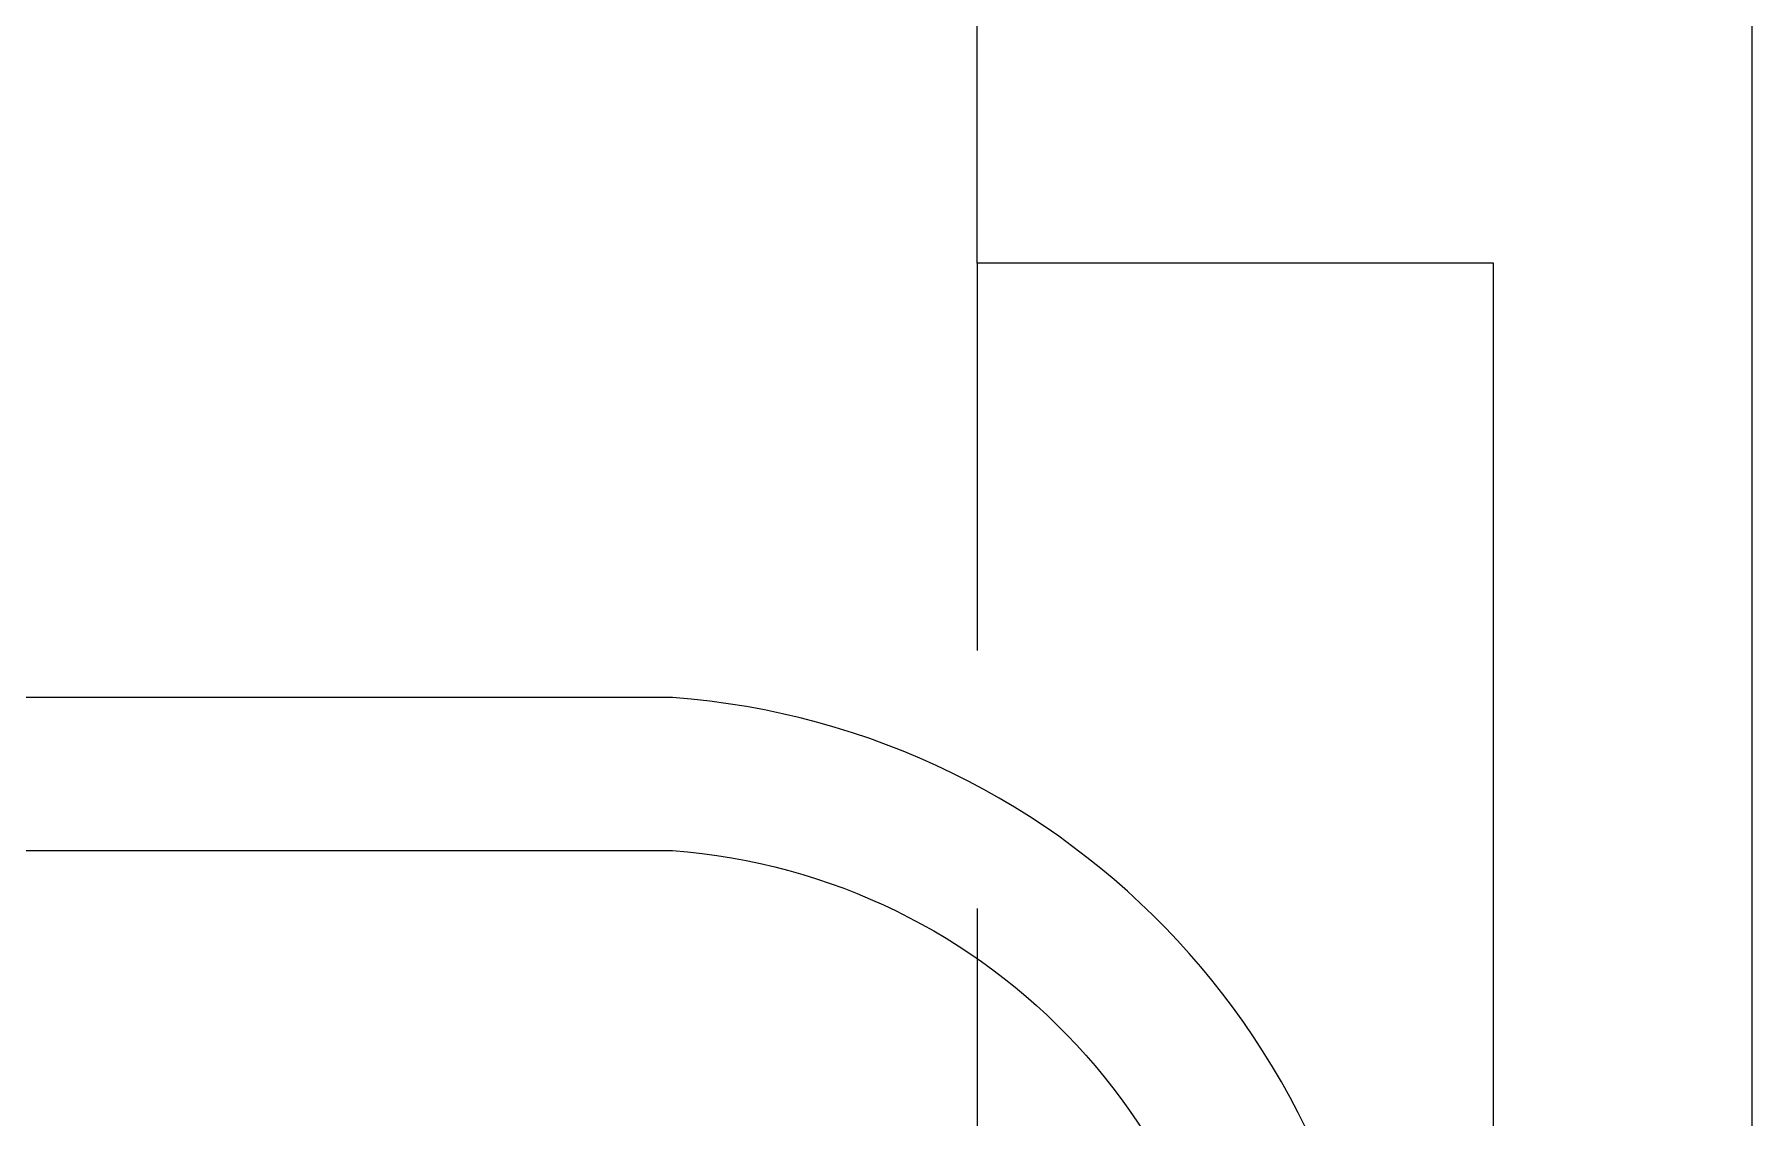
# Model space of a CAD drawing. Header units: metres. Extents: x -22 to 564, y 0 to 143.
# Drawn here: x 218.765 to 219.431, y 45.578 to 45.997 of the extents above; entities that cross this region are included whole.
import ezdxf

# ---------------------------------------------------------------- set-up
doc = ezdxf.new("R2010")
doc.units = ezdxf.units.M
doc.linetypes.add('XREF 2N NEURO-ONCOLOGIA$0$HIDDE150', pattern=[0.24, 0.15, -0.09])
doc.layers.add('XREF 2N NEURO-ONCOLOGIA$0$MOBILIARIO', color=161, linetype='Continuous')
doc.layers.add('XREF 2N NEURO-ONCOLOGIA$0$PROYECCIÓN', color=252, linetype='XREF 2N NEURO-ONCOLOGIA$0$HIDDE150')
doc.layers.add('XREF 2N NEURO-ONCOLOGIA$0$MUROS DE TABLAROCA', color=150, linetype='Continuous', lineweight=13)

# ---------------------------------------------------------------- blocks, each defined once
blk = doc.blocks.new('XREF 2N NEURO-ONCOLOGIA$0$Ref Arq Nivel 2$0$Silla 2')
blk.add_lwpolyline([(-0.21538, -0.025, -0.414214), (-0.19038, 0), (0.19038, 0, -0.414214), (0.21538, -0.025)], format="xyb")
blk.add_lwpolyline([(-0.21538, -0.29), (-0.21538, -0.025), (-0.26923, -0.025), (-0.26923, -0.29, 0.928571), (0.26923, -0.29), (0.26923, -0.025), (0.21538, -0.025), (0.21538, -0.29, -0.928571)], format="xyb", close=True)
blk = doc.blocks.new('XREF 2N NEURO-ONCOLOGIA')
at = {"layer": 'XREF 2N NEURO-ONCOLOGIA$0$MUROS DE TABLAROCA'}
for p, q in [((12.45734, 27.91055), (13.25734, 27.91055)), ((12.45734, 27.71055), (12.45734, 27.91055))]:
    blk.add_line(p, q, dxfattribs=at)
for points in [[(13.25734, 27.61055), (9.87394, 27.61055), (9.87393, 36.60765)], [(9.97394, 27.71055), (12.45734, 27.71055)]]:
    blk.add_lwpolyline(points, dxfattribs=at)
at = {"layer": 'XREF 2N NEURO-ONCOLOGIA$0$PROYECCIÓN'}
blk.add_line((12.45734, 27.91055), (10.17394, 27.91055), dxfattribs=at)
at = {"layer": 'XREF 2N NEURO-ONCOLOGIA$0$MOBILIARIO', "xscale": 1.099999999999994, "yscale": 1.099999999999994, "zscale": 1.099999999999994}
blk.add_blockref('XREF 2N NEURO-ONCOLOGIA$0$Ref Arq Nivel 2$0$Silla 2', (11.99293, 28.34765, 0.00485), dxfattribs=at)

msp = doc.modelspace()

# ---------------------------------------------------------------- block references
at = {"rotation": 90}
msp.add_blockref('XREF 2N NEURO-ONCOLOGIA', (247.04125, 33.45112), dxfattribs=at)

doc.saveas('drawing.dxf')
